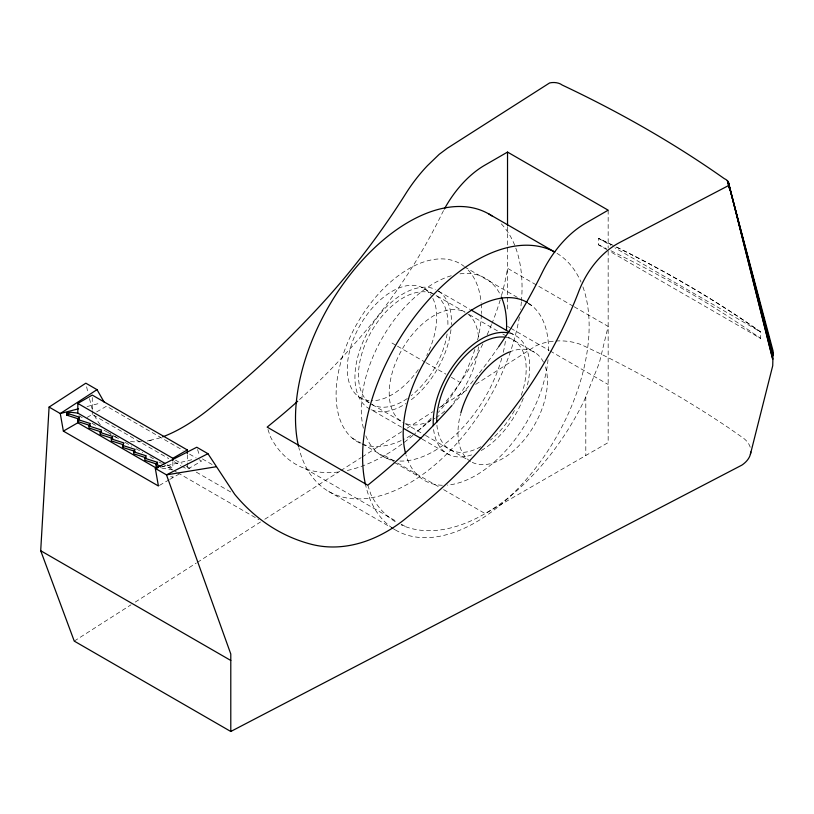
<?xml version="1.0" encoding="UTF-8"?>
<svg xmlns="http://www.w3.org/2000/svg" width="814" height="814" viewBox="0 0 814 814"><rect width="100%" height="100%" fill="white"/><g stroke="black" fill="none" stroke-linecap="round" stroke-linejoin="round"><path stroke-width="0.61" stroke-dasharray="4.07 3.05" d="M74.247 641.106L130.983 604.822M135.266 602.075L196.276 563.054M197.354 562.372L260.511 521.978M264.794 519.24L339.723 471.306M340.791 470.624L361.131 457.621M362.21 456.929L401.811 431.603M407.163 428.174L432.855 411.742M439.285 407.641L468.182 389.153M475.681 384.361L535.622 346.021A37.627 21.724 0 0 1 554.222 341.117M87.098 417.419L92.257 414.438L168.732 458.587M96.652 411.904L106.542 406.196L183.008 450.346M159.452 485.388L168.732 480.036M169.76 479.436L179.049 474.074M181.837 466.157L187.301 469.312L201.587 461.06L197.212 458.547M87.067 406.552L100.468 403.062M151.343 440.181L147.039 441.035L158.12 438.42A160.775 67.847 -53.2 0 0 160.399 437.667M160.175 467.256L191.789 459.727M141.656 441.737L133.883 441.829A269.699 107.713 -52.6 0 1 130.108 441.381M172.863 461.914L172.863 467.969L162.2 466.249M172.863 469.973L160.979 467.948M613.227 245.421L598.514 238.36L598.514 244.811L608.363 250.508M611.996 244.943L598.514 238.36L610.561 245.319M616.493 247.141C666.656 271.591 714.997 299.847 760.642 331.97L760.642 338.421L609.462 251.139M616.574 247.09C666.615 271.754 714.987 299.878 760.642 331.97L614.936 247.843M573.158 306.186L507.529 268.294A177.462 102.452 -60 0 1 500.59 298.687M574.257 306.817L608.16 326.394L599.338 362.922L584.564 399.755A177.462 102.452 -60 0 1 401.149 524.837M517.328 297.364L465.293 267.318A102.788 59.341 -60 0 1 481.105 302.706M528.082 303.571L532.387 306.054M507.529 326.394L509.717 327.655M510.816 328.286L549.094 350.386M550.193 351.017L608.16 384.493M438.593 291.249L470.116 309.452M510.337 332.672L513.593 334.554M424.145 288.563L434.31 294.434M469.322 314.642L497.395 330.85M502.798 333.974L507.122 336.467M508.201 337.088L534.849 352.472M392.002 343.03L396.408 345.574M397.507 346.204L425 362.077M426.098 362.718L445.899 374.145M451.394 377.32L459.096 381.766M359.859 397.507L369.007 402.788M372.14 404.589L401.79 421.713A63.248 36.518 -60 0 1 402.32 348.972A63.248 36.518 -60 0 1 465.048 312.179L435.327 295.014A63.248 36.518 -60 0 1 447.832 326.801M405.036 423.585L424.47 434.808M425.549 435.429L468.437 460.185M401.485 427.177L371.042 409.605A68.244 39.398 -60 0 0 405.911 403.551M422.14 439.102L449.318 454.792M384.534 455.504L396.56 462.454M397.659 463.085L439.224 487.077M443.599 489.611L485.164 513.603L608.16 442.592L608.16 249.349M352.259 438.115L361.009 443.162M362.108 443.793L393.549 461.945M394.617 462.566L419.352 476.841M305.077 468.63L396.957 521.672M401.333 524.206L405.708 526.729M328.683 491.442L390.272 526.994M391.371 527.635L395.777 530.168M202.391 458.913L212.861 464.957M189.57 454.131L196.123 457.916M175.437 460.083L182.021 463.878M186.406 466.422L190.802 468.956M196.286 472.12L231.4 492.399M174.186 461.742L180.749 465.527M167.399 464.814L172.863 467.969M78.907 415.73L82.183 417.623M92.013 423.3L96.388 425.824M104.029 430.23L110.592 434.015M114.957 436.538L119.332 439.061M125.153 442.429L131.726 446.225M136.111 448.758L142.684 452.553M149.918 456.725L154.741 459.513M159.117 462.047L161.314 463.308M162.403 463.939L176.658 472.161M177.747 472.802L258.842 519.617M170.675 476.383L172.863 477.645L172.863 475.457M197.548 449.562L199.511 455.372M367.796 485.215L371.001 494.749A177.462 102.452 -60 0 0 396.754 522.568M267.969 429.497L270.36 436.65A177.462 102.452 -60 0 0 341.117 471.621M89.469 398.636L92.521 410.246M86.63 386.813L87.953 392.836M608.16 210.185L608.16 248.077M585.805 396.683L585.805 455.504M507.529 226.607L507.529 311.233M187.301 454.782L187.301 462.047M187.301 463.258L187.301 469.312M92.257 397.497L92.257 409.595M92.257 410.805L92.257 414.438M369.007 400.6A63.248 36.518 -60 0 1 360.897 323.87A63.248 36.518 -60 0 1 431.105 295.38M432.844 298.392A63.248 36.518 -60 0 1 426.75 355.484M418.274 369.658A63.248 36.518 -60 0 1 371.265 400.763M500.223 299.918A177.462 102.452 -60 0 1 492.012 323.321M491.554 324.481A177.462 102.452 -60 0 1 487.108 334.849M482.834 343.915A177.462 102.452 -60 0 1 439.916 408.648M431.206 418.162A177.462 102.452 -60 0 1 414.814 433.74M412.963 435.317A177.462 102.452 -60 0 1 402.92 443.325M401.902 444.078A177.462 102.452 -60 0 1 346.062 470.736M498.789 346.591A334.361 193.05 -60 0 1 461.721 394.403A496.235 286.497 -60 0 1 452.798 404.568M116.382 437.372A269.699 107.713 -52.6 0 1 112.067 435.103M111.04 434.462A269.699 107.713 -52.6 0 1 108.059 432.387M100.285 424.745A269.699 107.713 -52.6 0 1 94.231 414.998M299.583 399.521A496.235 286.497 -60 0 0 361.09 336.304A334.361 193.05 -60 0 0 441.697 214.194A77.462 44.719 -60 0 1 443.834 210.012M598.514 244.811A1146.407 661.874 0 0 1 606.461 248.606M610.978 250.783A1146.407 661.874 0 0 1 760.642 338.421M750.223 447.232A37.627 21.724 0 0 0 743.874 438.481L729.181 428.195A1192.154 688.288 0 0 0 599.572 353.357L581.735 344.882A37.627 21.724 0 0 0 555.25 341.035M501.292 223.84A160.185 92.481 -60 0 1 521.489 300.59M521.377 301.831A160.185 92.481 -60 0 1 520.543 309.371M519.383 317.002A160.185 92.481 -60 0 1 410.185 482.682A160.185 92.481 -60 0 1 298.809 447.527M481.196 303.866A102.788 59.341 -60 0 1 481.42 313.543M481.369 314.794A102.788 59.341 -60 0 1 477.574 340.048M474.857 349.491A102.788 59.341 -60 0 1 438.288 412.372M431.196 419.607A102.788 59.341 -60 0 1 414.865 432.824M410.622 435.541A102.788 59.341 -60 0 1 403.215 439.601M401.129 440.588A102.788 59.341 -60 0 1 344.587 350.417A102.788 59.341 -60 0 1 464.367 266.554M556.99 253.337A160.185 92.481 -60 0 1 581.023 282.132M582.916 286.904A160.185 92.481 -60 0 1 534.696 469.24A160.185 92.481 -60 0 1 393.722 528.927M392.714 528.266A160.185 92.481 -60 0 1 365.893 486.263M460.032 273.85A102.788 59.341 -60 0 1 500.356 294.81M505.392 341.32A102.788 59.341 -60 0 1 503.032 353.357M501.77 358.211A102.788 59.341 -60 0 1 399.206 461.019M394.515 460.51A102.788 59.341 -60 0 1 365.201 434.208M363.4 428.195A102.788 59.341 -60 0 1 452.116 275.488M528.53 303.205A102.788 59.341 -60 0 1 548.534 351.038M548.036 359.696A102.788 59.341 -60 0 1 447.273 485.113M442.348 485.266A102.788 59.341 -60 0 1 405.983 454.863M447.1 333.954A63.248 36.518 -60 0 1 411.202 395.665M407.315 398.524A63.248 36.518 -60 0 1 371.042 403.958M369.088 402.594A63.248 36.518 -60 0 1 371.56 331.227A63.248 36.518 -60 0 1 432.132 293.406M468.03 314.133A63.248 36.518 -60 0 1 478.571 338.278M478.418 346.896A63.248 36.518 -60 0 1 452.452 403.561M444.8 411.07A63.248 36.518 -60 0 1 436.111 417.572M435.134 418.172A63.248 36.518 -60 0 1 433.201 419.302M430.871 420.533A63.248 36.518 -60 0 1 402.818 422.303M438.339 291.015A68.244 39.398 -60 0 1 451.373 324.593M450.966 329.69A68.244 39.398 -60 0 1 409.768 400.885M370.014 409.106A68.244 39.398 -60 0 1 367.663 332.285A68.244 39.398 -60 0 1 435.327 289.367M509.208 333.068A68.244 39.398 -60 0 1 526.699 387.922M523.26 398.372A68.244 39.398 -60 0 1 479.975 451.221M471.611 454.904A68.244 39.398 -60 0 1 433.465 428.154M505.687 337.281A63.248 36.518 -60 0 1 520.706 396.774M514.438 410.531A63.248 36.518 -60 0 1 490.425 440.089M480.718 446.744A63.248 36.518 -60 0 1 436.904 424.949M509.269 352.065A63.248 36.518 -60 0 1 543.538 362.301M545.39 366.88A63.248 36.518 -60 0 1 526.17 437.362A63.248 36.518 -60 0 1 471.591 462.006M470.563 461.416A63.248 36.518 -60 0 1 460.51 414.153"/><path stroke-width="1.22" d="M104.121 402.106L97.019 389.652L85.836 383.191L49.084 407.081L40.7 550.722L74.247 641.106L230.789 731.481L741.9 465.109A37.627 21.724 0 0 0 750.783 451.994M750.376 454.365L772.73 365.72L773.086 351.038L727.879 181.278L773.3 355.158L728.265 181.909L772.73 359.269L728.52 182.57M78.073 418.762L66.636 415.099L66.636 413.095L79.212 417.124L77.818 419.546L90.395 423.585L89.001 426.007L89.001 428.011L101.577 432.041M78.744 419.943L77.818 421.55L90.395 425.59M112.759 438.502L100.183 434.462L100.183 432.458L101.577 430.036L89.001 426.007M122.792 444.586L111.355 440.923L111.355 438.919L112.759 436.497L100.183 432.458M135.124 451.414L122.538 447.374L122.538 445.37L123.942 442.948L111.355 438.919M122.538 447.374L123.474 445.757M146.306 457.865L133.72 453.836L133.72 451.831L135.124 449.409L122.538 445.37M144.902 458.282L157.489 462.321L157.489 464.326L144.902 460.286L144.902 458.282L146.306 455.86L133.72 451.831M158.537 467.348L156.085 466.737L156.085 464.733L157.489 462.321M97.019 389.652L60.267 413.543L49.084 407.081M498.789 346.591A334.361 193.05 -60 0 0 542.338 272.293A77.462 44.719 -60 0 1 585.805 223.097L608.16 210.185L507.529 152.086L485.164 164.998A77.462 44.719 -60 0 0 444.393 208.974M165.211 463.553L77.818 413.095L77.818 403.408L92.257 395.075L187.301 449.949L187.301 453.571M78.541 408.781L60.267 413.543L63.37 431.115L77.818 422.781L156.471 468.192M77.818 403.408L172.863 458.282L187.301 449.949M207.946 453.693L166.494 474.867L155.311 468.416L196.764 447.242L207.946 453.693L234.697 494.291A268.895 193.518 -70.4 0 0 311.335 544.281A159.931 115.1 -70.4 0 0 404.273 519.668L424.603 503.052A483.719 348.127 -70.4 0 0 505.097 419.454A346.672 245.645 -67.3 0 0 578.174 292.979A77.34 54.772 -68.7 0 1 619.535 242.582L727.919 185.897A10.663 6.156 0 0 0 724.297 178.642A1146.407 661.874 0 0 0 562.169 85.032A10.663 6.156 0 0 0 549.603 82.947L447.456 148.168L439.234 154.304L427.37 165.751A76.75 32.397 -53.2 0 0 405.86 193.498A331.43 139.876 -53.2 0 1 315.913 310.246A486.131 205.169 -53.2 0 1 230.81 391.158L210.643 407.875A160.775 67.847 -53.2 0 1 162.719 436.833M157.743 467.836L155.311 468.416L158.415 485.989L63.37 431.115M66.636 413.095L70.828 412.281L77.818 413.095M66.636 415.099L68.732 414.692M216.005 466.768L166.494 474.867L230.789 654.018L230.789 731.481M156.085 464.733L160.979 465.944M488.868 213.99L554.853 252.096A160.185 92.481 -60 0 0 420.065 309.839A160.185 92.481 -60 0 0 365.628 485.144M471.204 310.083L509.249 332.051M403.652 428.439L421.052 438.471M40.7 550.722L230.789 660.469M730.005 190.445L729.018 186.772L730.005 190.466M507.529 152.086L507.529 225.346M172.863 458.282L172.863 460.704M79.212 417.124L79.212 419.129M77.818 418.386L77.818 422.781M451.974 405.484A496.235 286.497 -60 0 1 378.51 476.434L367.796 485.215L267.165 427.116L277.879 418.335A496.235 286.497 -60 0 0 297.71 401.21M298.534 446.408A160.185 92.481 -60 0 1 355.555 267.989A160.185 92.481 -60 0 1 491.931 215.903M405.647 453.642A102.788 59.341 -60 0 1 439.713 339.519A102.788 59.341 -60 0 1 527.513 302.584M501.332 296.927A102.788 59.341 -60 0 1 506.471 330.565M433.282 425.641A68.244 39.398 -60 0 1 457.397 360.266A68.244 39.398 -60 0 1 508.038 332.824M436.762 422.324A63.248 36.518 -60 0 1 458.72 363.329A63.248 36.518 -60 0 1 504.456 337.108M460.826 413.003A63.248 36.518 -60 0 1 509.269 352.065M728.357 184.33L727.37 180.667L728.357 184.34"/></g></svg>
